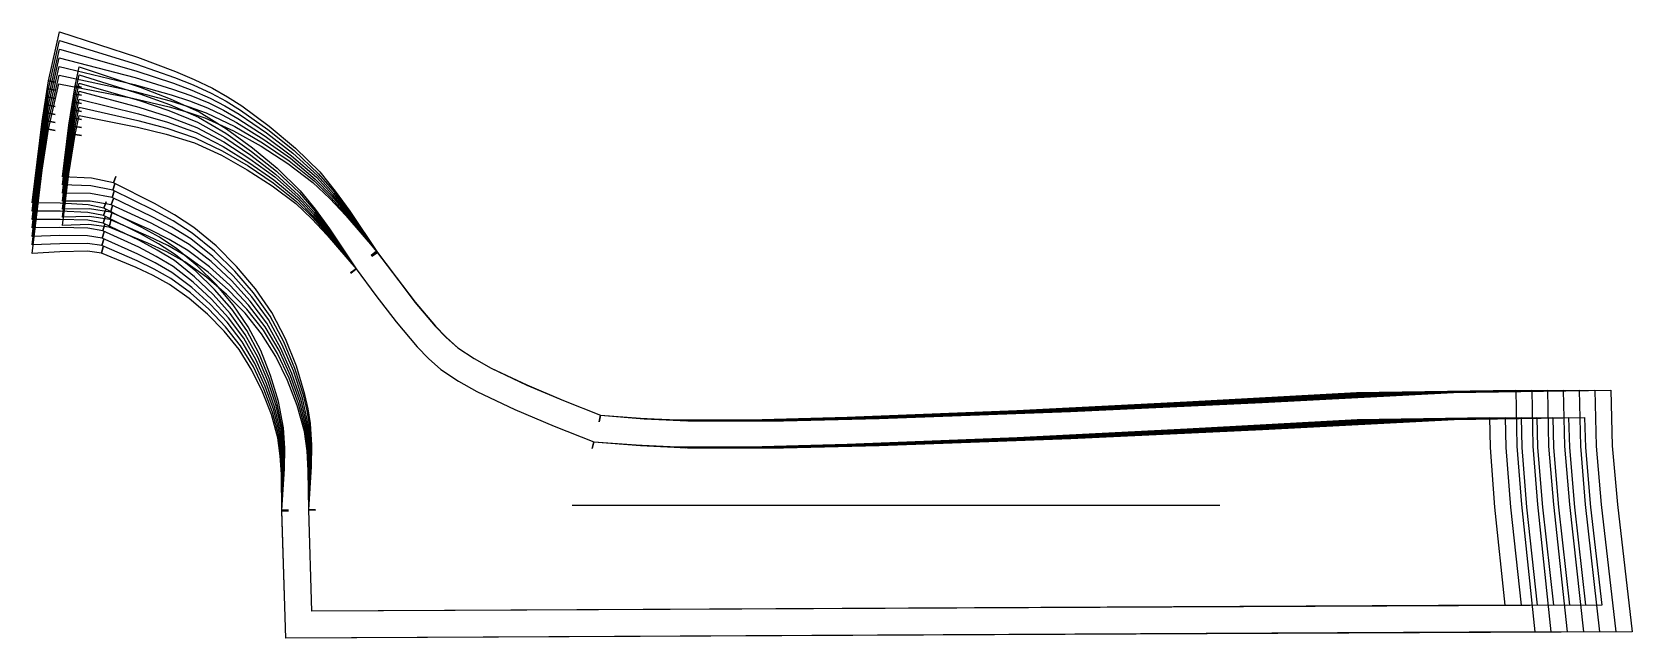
# Model space of a CAD drawing. Header units: inches. Extents: x 0 to 23.4, y 0 to 8.9.
import ezdxf

# ---------------------------------------------------------------- set-up
doc = ezdxf.new("R2010")
doc.units = ezdxf.units.IN

msp = doc.modelspace()

# ---------------------------------------------------------------- linework, layer by layer
at = {"layer": 'T001L001'}
for points in [[(22.859, 3.625), (22.881, 2.81), (22.955, 1.956), (23.167, 0.092), (3.712, 0), (3.654, 1.871), (3.753, 1.869), (3.654, 1.871), (3.686, 2.464), (3.687, 2.759), (3.666, 3.053), (3.587, 3.432), (3.471, 3.802), (3.323, 4.159), (3.141, 4.5), (2.921, 4.811), (2.671, 5.1), (2.397, 5.368), (2.1, 5.61), (1.848, 5.771), (1.586, 5.915), (1.046, 6.181), (1.078, 6.274), (1.046, 6.181), (0.818, 6.226), (0.411, 6.245), (0.003, 6.248), (0.148, 7.44), (0.242, 8.035), (0.339, 8.016), (0.242, 8.035), (0.402, 8.743), (1.531, 8.399), (2.085, 8.205), (2.357, 8.096), (2.623, 7.974), (2.839, 7.855), (3.048, 7.726), (3.45, 7.442), (3.834, 7.133), (4.192, 6.795), (4.424, 6.523), (4.64, 6.237), (5.05, 5.646), (4.97, 5.588), (5.05, 5.646), (5.605, 4.913), (5.9, 4.564), (6.057, 4.4), (6.227, 4.249), (6.466, 4.09), (6.718, 3.95), (7.24, 3.702), (7.776, 3.474), (8.317, 3.259), (8.295, 3.163), (8.317, 3.259), (8.942, 3.211), (9.568, 3.179), (10.942, 3.182), (12.315, 3.215), (15.062, 3.318), (17.809, 3.447), (20.555, 3.592), (22.859, 3.625)], [(23.094, 3.625), (23.116, 2.811), (23.19, 1.956), (23.404, 0.092), (3.712, 0), (3.654, 1.873), (3.753, 1.871), (3.654, 1.873), (3.694, 2.477), (3.698, 2.777), (3.68, 3.077), (3.604, 3.463), (3.49, 3.841), (3.345, 4.207), (3.164, 4.556), (2.943, 4.875), (2.692, 5.172), (2.417, 5.447), (2.118, 5.697), (1.864, 5.864), (1.598, 6.014), (1.053, 6.29), (1.085, 6.383), (1.053, 6.29), (0.82, 6.34), (0.412, 6.364), (0.004, 6.371), (0.148, 7.558), (0.242, 8.153), (0.339, 8.135), (0.242, 8.153), (0.404, 8.869), (1.542, 8.499), (2.1, 8.291), (2.374, 8.175), (2.642, 8.046), (2.858, 7.922), (3.067, 7.786), (3.469, 7.491), (3.852, 7.17), (4.208, 6.821), (4.437, 6.541), (4.65, 6.248), (5.053, 5.643), (4.972, 5.586), (5.053, 5.643), (5.607, 4.912), (5.9, 4.563), (6.057, 4.4), (6.227, 4.249), (6.466, 4.09), (6.718, 3.95), (7.24, 3.702), (7.776, 3.474), (8.317, 3.259), (8.295, 3.163), (8.317, 3.259), (8.955, 3.21), (9.594, 3.177), (10.994, 3.179), (12.394, 3.212), (15.193, 3.315), (17.992, 3.445), (20.791, 3.592), (23.094, 3.625)], [(22.629, 3.625), (22.649, 2.81), (22.721, 1.956), (22.93, 0.092), (3.712, 0), (3.655, 1.868), (3.753, 1.868), (3.655, 1.868), (3.678, 2.451), (3.676, 2.74), (3.652, 3.028), (3.57, 3.4), (3.451, 3.762), (3.302, 4.112), (3.119, 4.444), (2.898, 4.748), (2.649, 5.028), (2.377, 5.288), (2.082, 5.523), (1.833, 5.678), (1.574, 5.816), (1.04, 6.071), (1.071, 6.164), (1.04, 6.071), (0.816, 6.113), (0.41, 6.127), (0.002, 6.124), (0.148, 7.322), (0.242, 7.917), (0.339, 7.898), (0.242, 7.917), (0.4, 8.616), (1.519, 8.3), (2.069, 8.119), (2.339, 8.017), (2.604, 7.902), (2.819, 7.789), (3.028, 7.665), (3.431, 7.393), (3.816, 7.096), (4.176, 6.769), (4.411, 6.504), (4.63, 6.225), (5.048, 5.649), (4.969, 5.59), (5.048, 5.649), (5.604, 4.914), (5.899, 4.565), (6.057, 4.4), (6.227, 4.249), (6.466, 4.09), (6.718, 3.95), (7.24, 3.702), (7.776, 3.474), (8.317, 3.259), (8.295, 3.163), (8.317, 3.259), (8.929, 3.213), (9.542, 3.182), (10.89, 3.185), (12.237, 3.218), (14.931, 3.32), (17.625, 3.448), (20.318, 3.592), (22.629, 3.625)], [(22.399, 3.625), (22.417, 2.809), (22.488, 1.955), (22.693, 0.092), (3.712, 0), (3.655, 1.866), (3.753, 1.866), (3.655, 1.866), (3.671, 2.437), (3.665, 2.722), (3.638, 3.004), (3.552, 3.368), (3.431, 3.722), (3.28, 4.064), (3.097, 4.389), (2.876, 4.684), (2.628, 4.957), (2.357, 5.209), (2.065, 5.435), (1.818, 5.585), (1.561, 5.718), (1.034, 5.961), (1.063, 6.055), (1.034, 5.961), (0.815, 5.999), (0.409, 6.009), (0.002, 6.001), (0.148, 7.204), (0.242, 7.799), (0.339, 7.78), (0.242, 7.799), (0.398, 8.49), (1.508, 8.201), (2.053, 8.034), (2.322, 7.938), (2.585, 7.83), (2.8, 7.723), (3.009, 7.605), (3.412, 7.344), (3.798, 7.058), (4.16, 6.743), (4.398, 6.486), (4.62, 6.214), (5.045, 5.652), (4.967, 5.592), (5.045, 5.652), (5.603, 4.916), (5.898, 4.565), (6.056, 4.401), (6.227, 4.249), (6.466, 4.09), (6.718, 3.95), (7.24, 3.702), (7.775, 3.474), (8.317, 3.259), (8.295, 3.163), (8.317, 3.259), (8.916, 3.214), (9.516, 3.184), (10.837, 3.188), (12.159, 3.221), (14.8, 3.323), (17.441, 3.449), (20.082, 3.592), (22.399, 3.625)], [(21.937, 3.625), (21.953, 2.808), (22.021, 1.954), (22.219, 0.092), (3.712, 0), (3.655, 1.861), (3.753, 1.862), (3.655, 1.861), (3.656, 2.411), (3.643, 2.684), (3.61, 2.955), (3.518, 3.304), (3.392, 3.642), (3.238, 3.968), (3.052, 4.277), (2.832, 4.556), (2.586, 4.813), (2.318, 5.05), (2.03, 5.261), (1.788, 5.399), (1.537, 5.52), (1.023, 5.742), (1.049, 5.836), (1.023, 5.742), (0.812, 5.773), (0.406, 5.771), (0, 5.752), (0.148, 6.968), (0.242, 7.563), (0.339, 7.544), (0.242, 7.563), (0.395, 8.237), (1.484, 8.002), (2.021, 7.862), (2.286, 7.78), (2.546, 7.686), (2.968, 7.484), (3.372, 7.247), (3.761, 6.984), (4.127, 6.691), (4.371, 6.449), (4.6, 6.192), (5.04, 5.658), (4.962, 5.597), (5.04, 5.658), (5.6, 4.919), (5.897, 4.567), (6.056, 4.401), (6.227, 4.249), (6.466, 4.09), (6.718, 3.95), (7.24, 3.703), (7.775, 3.474), (8.317, 3.259), (8.294, 3.163), (8.317, 3.259), (8.89, 3.217), (9.464, 3.189), (10.733, 3.194), (12.002, 3.227), (14.538, 3.328), (17.074, 3.452), (19.609, 3.592), (21.937, 3.625)], [(22.168, 3.625), (22.185, 2.808), (22.254, 1.954), (22.456, 0.092), (3.712, 0), (3.655, 1.863), (3.753, 1.864), (3.655, 1.863), (3.663, 2.424), (3.654, 2.703), (3.624, 2.979), (3.535, 3.336), (3.412, 3.682), (3.259, 4.016), (3.074, 4.333), (2.854, 4.62), (2.607, 4.885), (2.338, 5.129), (2.047, 5.348), (1.803, 5.492), (1.549, 5.619), (1.028, 5.851), (1.056, 5.946), (1.028, 5.851), (0.813, 5.886), (0.407, 5.89), (0.001, 5.877), (0.148, 7.086), (0.242, 7.681), (0.339, 7.662), (0.242, 7.681), (0.396, 8.364), (1.496, 8.101), (2.037, 7.948), (2.304, 7.859), (2.566, 7.758), (2.78, 7.657), (2.989, 7.544), (3.392, 7.295), (3.779, 7.021), (4.143, 6.717), (4.384, 6.467), (4.61, 6.203), (5.042, 5.655), (4.965, 5.595), (5.042, 5.655), (5.601, 4.917), (5.897, 4.566), (6.056, 4.401), (6.227, 4.249), (6.466, 4.09), (6.718, 3.95), (7.24, 3.702), (7.775, 3.474), (8.317, 3.259), (8.295, 3.163), (8.317, 3.259), (8.903, 3.215), (9.49, 3.186), (10.785, 3.191), (12.08, 3.224), (14.669, 3.325), (17.258, 3.451), (19.846, 3.592), (22.168, 3.625)], [(22.711, 3.226), (22.723, 2.788), (22.799, 1.917), (22.963, 0.483), (4.093, 0.395), (4.048, 1.875), (4.147, 1.873), (4.048, 1.875), (4.089, 2.509), (4.094, 2.825), (4.075, 3.139), (4.04, 3.353), (3.992, 3.564), (3.867, 3.978), (3.708, 4.379), (3.509, 4.762), (3.268, 5.111), (2.993, 5.435), (2.692, 5.737), (2.365, 6.01), (2.085, 6.194), (1.793, 6.359), (1.192, 6.663), (1.225, 6.756), (1.192, 6.663), (0.868, 6.732), (0.446, 6.748), (0.538, 7.504), (0.629, 8.079), (0.725, 8.06), (0.629, 8.079), (0.692, 8.358), (1.584, 8.06), (2.022, 7.893), (2.447, 7.699), (2.847, 7.453), (3.225, 7.175), (3.585, 6.874), (3.921, 6.546), (4.144, 6.274), (4.35, 5.989), (4.742, 5.401), (4.661, 5.344), (4.742, 5.401), (5.029, 5.011), (5.326, 4.629), (5.636, 4.262), (5.802, 4.089), (5.981, 3.93), (6.237, 3.76), (6.506, 3.61), (7.065, 3.345), (7.638, 3.101), (8.217, 2.871), (8.194, 2.775), (8.217, 2.871), (8.902, 2.818), (9.589, 2.783), (10.991, 2.785), (12.393, 2.818), (15.196, 2.921), (17.999, 3.051), (20.801, 3.198), (22.711, 3.226)], [(22.476, 3.226), (22.488, 2.788), (22.563, 1.917), (22.726, 0.483), (4.093, 0.395), (4.048, 1.875), (4.147, 1.874), (4.048, 1.875), (4.082, 2.5), (4.083, 2.811), (4.06, 3.12), (4.023, 3.329), (3.974, 3.537), (3.846, 3.943), (3.684, 4.336), (3.484, 4.71), (3.242, 5.051), (2.968, 5.367), (2.669, 5.661), (2.343, 5.926), (2.066, 6.103), (1.777, 6.262), (1.182, 6.555), (1.213, 6.648), (1.182, 6.555), (0.862, 6.619), (0.446, 6.63), (0.538, 7.385), (0.629, 7.961), (0.725, 7.942), (0.629, 7.961), (0.692, 8.24), (1.577, 7.963), (2.012, 7.807), (2.435, 7.623), (2.834, 7.389), (3.212, 7.122), (3.574, 6.832), (3.911, 6.514), (4.136, 6.251), (4.344, 5.973), (4.742, 5.401), (4.662, 5.344), (4.742, 5.401), (5.029, 5.011), (5.326, 4.629), (5.636, 4.262), (5.802, 4.089), (5.981, 3.93), (6.237, 3.76), (6.506, 3.61), (7.065, 3.345), (7.638, 3.101), (8.217, 2.871), (8.194, 2.775), (8.217, 2.871), (8.889, 2.82), (9.563, 2.785), (10.939, 2.788), (12.314, 2.821), (15.065, 2.924), (17.815, 3.053), (20.565, 3.198), (22.476, 3.226)], [(21.706, 3.625), (21.721, 2.807), (21.787, 1.953), (21.983, 0.092), (3.712, 0), (3.655, 1.858), (3.753, 1.86), (3.655, 1.858), (3.649, 2.397), (3.632, 2.665), (3.596, 2.93), (3.501, 3.271), (3.373, 3.602), (3.217, 3.92), (3.031, 4.221), (2.811, 4.492), (2.565, 4.741), (2.299, 4.97), (2.013, 5.173), (1.774, 5.305), (1.526, 5.421), (1.017, 5.632), (1.043, 5.727), (1.017, 5.632), (0.811, 5.66), (0.405, 5.652), (0, 5.628), (0.148, 6.849), (0.242, 7.445), (0.339, 7.426), (0.242, 7.445), (0.393, 8.111), (1.472, 7.902), (2.005, 7.776), (2.267, 7.701), (2.526, 7.614), (2.948, 7.423), (3.352, 7.197), (3.741, 6.946), (4.109, 6.665), (4.357, 6.43), (4.59, 6.181), (5.037, 5.661), (4.96, 5.6), (5.037, 5.661), (5.598, 4.92), (5.896, 4.568), (6.055, 4.402), (6.227, 4.249), (6.466, 4.09), (6.718, 3.95), (7.24, 3.703), (7.775, 3.474), (8.316, 3.259), (8.294, 3.163), (8.316, 3.259), (8.877, 3.218), (9.439, 3.191), (10.681, 3.197), (11.923, 3.23), (14.407, 3.33), (16.89, 3.454), (19.373, 3.592), (21.706, 3.625)], [(22.245, 3.226), (22.256, 2.788), (22.33, 1.917), (22.49, 0.483), (4.093, 0.395), (4.048, 1.875), (4.147, 1.874), (4.048, 1.875), (4.074, 2.49), (4.071, 2.796), (4.045, 3.1), (3.955, 3.509), (3.824, 3.908), (3.66, 4.293), (3.459, 4.659), (3.217, 4.992), (2.944, 5.299), (2.645, 5.585), (2.322, 5.842), (2.047, 6.013), (1.76, 6.166), (1.171, 6.447), (1.201, 6.54), (1.171, 6.447), (0.855, 6.506), (0.446, 6.512), (0.538, 7.267), (0.629, 7.843), (0.725, 7.824), (0.629, 7.843), (0.692, 8.122), (1.571, 7.866), (2.003, 7.721), (2.423, 7.548), (2.821, 7.324), (3.2, 7.068), (3.562, 6.789), (3.9, 6.483), (4.127, 6.227), (4.339, 5.958), (4.742, 5.401), (4.662, 5.343), (4.742, 5.401), (5.029, 5.011), (5.326, 4.629), (5.636, 4.262), (5.802, 4.089), (5.981, 3.93), (6.237, 3.76), (6.506, 3.61), (7.065, 3.345), (7.638, 3.101), (8.217, 2.871), (8.194, 2.775), (8.217, 2.871), (8.877, 2.821), (9.537, 2.788), (10.887, 2.791), (12.236, 2.824), (14.934, 2.926), (17.632, 3.054), (20.329, 3.198), (22.245, 3.226)], [(22.014, 3.226), (22.024, 2.788), (22.096, 1.917), (22.254, 0.483), (4.093, 0.395), (4.048, 1.875), (4.147, 1.875), (4.048, 1.875), (4.065, 2.481), (4.059, 2.782), (4.03, 3.081), (3.936, 3.482), (3.803, 3.873), (3.636, 4.249), (3.434, 4.607), (3.192, 4.932), (2.919, 5.231), (2.622, 5.508), (2.3, 5.757), (2.027, 5.922), (1.743, 6.069), (1.16, 6.339), (1.19, 6.433), (1.16, 6.339), (0.849, 6.393), (0.446, 6.394), (0.538, 7.149), (0.629, 7.725), (0.725, 7.706), (0.629, 7.725), (0.692, 8.004), (1.564, 7.769), (1.993, 7.634), (2.411, 7.472), (2.808, 7.26), (3.187, 7.015), (3.55, 6.747), (3.89, 6.451), (4.119, 6.204), (4.333, 5.942), (4.742, 5.401), (4.663, 5.342), (4.742, 5.401), (5.029, 5.011), (5.326, 4.629), (5.636, 4.262), (5.802, 4.089), (5.981, 3.93), (6.237, 3.76), (6.506, 3.61), (7.065, 3.345), (7.638, 3.101), (8.217, 2.871), (8.195, 2.775), (8.217, 2.871), (8.864, 2.822), (9.512, 2.79), (10.835, 2.794), (12.158, 2.827), (14.803, 2.929), (17.448, 3.055), (20.092, 3.198), (22.014, 3.226)], [(21.783, 3.226), (21.792, 2.788), (21.862, 1.917), (22.018, 0.483), (4.093, 0.395), (4.048, 1.875), (4.147, 1.875), (4.048, 1.875), (4.057, 2.471), (4.047, 2.767), (4.015, 3.061), (3.917, 3.455), (3.781, 3.838), (3.613, 4.206), (3.409, 4.556), (3.167, 4.872), (2.894, 5.163), (2.598, 5.432), (2.279, 5.673), (2.008, 5.832), (1.727, 5.973), (1.15, 6.231), (1.178, 6.325), (1.15, 6.231), (0.843, 6.28), (0.446, 6.275), (0.538, 7.031), (0.629, 7.607), (0.725, 7.588), (0.629, 7.607), (0.692, 7.885), (1.557, 7.672), (1.983, 7.548), (2.399, 7.396), (2.796, 7.195), (3.174, 6.961), (3.538, 6.704), (3.879, 6.42), (4.11, 6.18), (4.327, 5.927), (4.742, 5.401), (4.663, 5.341), (4.742, 5.401), (5.029, 5.011), (5.326, 4.629), (5.636, 4.262), (5.802, 4.089), (5.981, 3.93), (6.237, 3.76), (6.506, 3.61), (7.065, 3.345), (7.638, 3.101), (8.217, 2.871), (8.195, 2.775), (8.217, 2.871), (8.851, 2.824), (9.486, 2.792), (10.783, 2.797), (12.079, 2.83), (14.672, 2.931), (17.264, 3.057), (19.856, 3.198), (21.783, 3.226)], [(21.551, 3.226), (21.56, 2.789), (21.629, 1.917), (21.782, 0.483), (4.093, 0.395), (4.048, 1.875), (4.147, 1.876), (4.048, 1.875), (4.05, 2.462), (4.036, 2.753), (4, 3.042), (3.899, 3.428), (3.76, 3.803), (3.589, 4.163), (3.384, 4.504), (3.141, 4.812), (2.87, 5.095), (2.575, 5.356), (2.257, 5.589), (1.989, 5.742), (1.71, 5.877), (1.139, 6.123), (1.166, 6.217), (1.139, 6.123), (0.836, 6.167), (0.446, 6.157), (0.538, 6.913), (0.629, 7.488), (0.725, 7.47), (0.629, 7.488), (0.692, 7.767), (1.55, 7.575), (1.974, 7.462), (2.388, 7.321), (2.783, 7.131), (3.162, 6.908), (3.526, 6.662), (3.869, 6.388), (4.102, 6.157), (4.321, 5.911), (4.742, 5.401), (4.664, 5.34), (4.742, 5.401), (5.029, 5.011), (5.326, 4.629), (5.636, 4.262), (5.802, 4.089), (5.981, 3.93), (6.237, 3.76), (6.506, 3.61), (7.065, 3.345), (7.638, 3.101), (8.217, 2.871), (8.195, 2.775), (8.217, 2.871), (8.838, 2.825), (9.46, 2.795), (10.731, 2.8), (12.001, 2.833), (14.541, 2.934), (17.081, 3.058), (19.62, 3.198), (21.551, 3.226)], [(21.319, 3.226), (21.327, 2.789), (21.395, 1.917), (21.546, 0.483), (4.093, 0.395), (4.048, 1.875), (4.147, 1.877), (4.048, 1.875), (4.042, 2.452), (4.024, 2.739), (3.985, 3.022), (3.88, 3.401), (3.738, 3.768), (3.566, 4.12), (3.359, 4.453), (3.116, 4.753), (2.845, 5.027), (2.551, 5.28), (2.236, 5.504), (1.97, 5.651), (1.694, 5.78), (1.128, 6.014), (1.154, 6.109), (1.128, 6.014), (0.83, 6.054), (0.446, 6.039), (0.538, 6.795), (0.629, 7.37), (0.725, 7.352), (0.629, 7.37), (0.692, 7.649), (1.544, 7.478), (1.964, 7.375), (2.376, 7.245), (2.77, 7.066), (3.149, 6.854), (3.514, 6.619), (3.859, 6.357), (4.094, 6.133), (4.316, 5.895), (4.742, 5.401), (4.665, 5.339), (4.742, 5.401), (5.029, 5.011), (5.326, 4.629), (5.636, 4.262), (5.802, 4.089), (5.981, 3.93), (6.237, 3.76), (6.506, 3.61), (7.065, 3.345), (7.638, 3.101), (8.217, 2.871), (8.195, 2.775), (8.217, 2.871), (8.825, 2.826), (9.435, 2.797), (10.679, 2.803), (11.923, 2.836), (14.41, 2.936), (16.897, 3.06), (19.384, 3.198), (21.319, 3.226)], [(17.377, 1.937), (7.903, 1.937)]]:
    msp.add_lwpolyline(points, dxfattribs=at)

doc.saveas('drawing.dxf')
